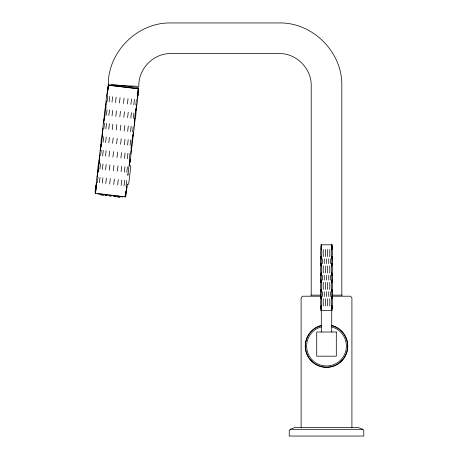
<?xml version="1.0" encoding="UTF-8"?>
<svg xmlns="http://www.w3.org/2000/svg" width="459" height="459" viewBox="0 0 459 459"><rect width="100%" height="100%" fill="white"/><g stroke="black" fill="none" stroke-linecap="round" stroke-linejoin="round"><path stroke-width="0.69" d="M311.213 295.137L311.213 85.695C311.632 68.506 296.244 53.129 279.061 53.548L171.018 53.548C153.581 53.112 138.107 68.936 138.847 86.349L108.278 85.013C107.831 51.735 137.7 22.187 170.966 22.95L279.112 22.95C312.619 22.17 342.603 52.154 341.817 85.667L341.817 295.137M332.081 248.325L332.098 247.149L332.138 249.501A24.465 23.994 -90 0 1 332.138 256.547L332.098 258.899M332.081 264.774L332.098 263.598L332.138 265.945A24.465 23.994 -90 0 1 332.138 272.996L332.098 275.343M332.081 281.218L332.098 280.047L332.138 282.394A24.465 23.994 -90 0 1 332.138 289.445L332.098 291.792M332.081 297.667L332.098 296.491L332.138 298.843A24.465 23.994 -90 0 1 332.138 305.889L332.098 308.241M324.278 258.899L324.278 263.598M324.278 275.343L324.278 280.047M324.278 291.792L324.278 296.491M328.753 263.598L328.753 258.899M328.753 280.047L328.753 275.343M328.753 296.491L328.753 291.792M332.046 257.138L331.995 258.899L332.138 256.547L332.511 261.246L332.15 265.945M332.046 273.581L331.995 275.343L332.138 272.996L332.511 277.695L332.15 282.394M332.046 290.031L331.995 291.792L332.138 289.445L332.511 294.144L332.15 298.843M332.046 306.48L331.995 308.241L332.138 305.889L332.086 310.588L320.944 310.588L320.881 305.889A24.465 23.994 -90 0 1 320.898 298.843L321.042 296.491L320.898 298.843L320.52 294.144L320.881 289.445A24.465 23.994 -90 0 1 320.898 282.394L321.042 280.047L320.898 282.394L320.52 277.695L320.881 272.996A24.465 23.994 -90 0 1 320.898 265.945L321.042 263.598L320.898 265.945L320.52 261.246L320.881 256.547A24.465 23.994 -90 0 1 320.898 249.501L320.944 244.802L332.086 244.802L332.15 249.501M322.379 258.899L322.379 263.598M322.379 275.343L322.379 280.047M322.379 291.792L322.379 296.491M330.652 263.598L330.652 258.899M330.652 280.047L330.652 275.343M330.652 296.491L330.652 291.792M331.92 263.598L331.719 265.945L331.851 256.547L331.886 258.899M331.92 280.047L331.719 282.394L331.851 272.996L331.886 275.343M331.92 296.491L331.719 298.843L331.851 289.445L331.886 291.792M99.758 155.44L99.19 160.851L99.792 152.704L101.141 144.642L100.372 150.03L101.083 144.637L100.837 146.662M103.005 128.428L102.437 133.844L103.04 125.697L104.388 117.636L103.654 123.029M106.253 101.422L105.69 106.838L106.293 98.691L107.635 90.63L106.901 96.023M130.798 153.69L131.417 148.286L130.758 156.427L129.415 164.483L130.178 159.095L129.667 163.146L130.058 159.766M134.246 125.341L134.665 121.279L134.005 129.421L132.662 137.476L133.397 132.089M137.809 94.944L137.252 102.414L135.91 110.47L136.673 105.082L136.065 109.804M97.205 176.365L98.037 166.192L99.385 158.131M100.687 147.328L101.284 139.18L102.632 131.125M103.935 120.321L104.532 112.174L105.88 104.118M107.182 93.315L107.532 87.881L108.209 85.219L138.073 88.811C139.943 90.802 137.281 95.518 137.493 98.329L137.792 94.944M129.673 164.517L129.868 161.797M133.116 134.791L132.519 142.938L131.165 150.994M136.363 107.785L135.766 115.932L134.418 123.987M321.145 258.899L321.311 256.547L321.18 265.945L321.145 263.598M321.145 275.343L321.311 272.996L321.18 282.394L321.145 280.047M321.145 291.792L321.311 289.445L321.18 298.843L321.145 296.491M98.318 168.964L98.094 171.677L99.454 160.879L99.012 163.565M129.208 164.46L127.849 175.258L128.072 173.909M137.666 96.981L137.918 94.273L137.442 98.324M97.348 182.544L97.996 177.145M100.596 155.538L101.244 150.139M103.843 128.531L104.491 123.132M107.09 101.525L107.745 96.126M126.707 180.599L126.059 185.998M129.954 153.593L129.306 158.992M133.208 126.581L132.553 131.985M136.455 99.574L135.807 104.979M99.873 169.153L100.521 163.748M103.12 142.141L103.768 136.742M106.368 115.134L107.016 109.735M127.436 166.984L126.782 172.389M130.683 139.978L130.035 145.383M133.93 112.971L133.282 118.376M99.373 182.791L100.028 177.386M102.627 155.785L103.275 150.38M105.874 128.778L106.522 123.373M109.122 101.766L109.77 96.367M124.682 180.353L124.033 185.757M127.929 153.346L127.281 158.745M131.176 126.34L130.528 131.739M134.424 99.333L133.776 104.732M96.143 185.826L95.942 187.857L96.545 179.71L97.893 171.655L97.222 176.365L97.509 174.345M101.611 141.963L101.341 144.671L102.701 133.873L102.259 136.558M104.859 114.957L104.589 117.665L105.949 106.867L105.507 109.552M102.34 169.446L102.988 164.047M105.587 142.439L106.236 137.04M108.835 115.433L109.489 110.034M124.963 166.692L124.314 172.091M128.21 139.679L127.562 145.084M131.463 112.673L130.809 118.078M132.192 140.161L132.456 137.453L131.102 148.251L131.544 145.56M135.439 113.155L135.709 110.447L134.349 121.239L134.791 118.554M102.242 183.135L102.896 177.731M105.49 156.129L106.144 150.724M108.743 129.122L109.391 123.718M111.99 102.116L112.639 96.711M121.813 180.008L121.165 185.407M125.06 153.002L124.412 158.401M128.308 125.995L127.659 131.394M131.555 98.989L130.907 104.388M105.559 169.836L106.207 164.431M108.806 142.829L109.454 137.425M112.053 115.823L112.702 110.418M121.744 166.301L121.096 171.7M124.997 139.295L124.343 144.694M128.245 112.289L127.591 117.688M105.759 183.554L106.408 178.155M109.007 156.548L109.655 151.149M112.254 129.541L112.903 124.142M115.502 102.535L116.15 97.136M118.302 179.584L117.647 184.988M121.549 152.577L120.901 157.982M124.796 125.571L124.148 130.976M128.044 98.565L127.395 103.969M96.287 184.472L96.51 182.447M109.305 170.283L109.953 164.884M112.553 143.277L113.201 137.878M115.8 116.27L116.454 110.871M117.997 165.854L117.349 171.253M121.245 138.842L120.597 144.246M124.498 111.835L123.844 117.24M126.85 186.779L126.265 194.243L125.462 196.888M109.672 184.03L110.326 178.626M112.925 157.024L113.574 151.619M116.173 130.012L116.821 124.613M119.42 103.005L120.069 97.606M114.383 179.113L113.729 184.518M117.63 152.107L116.982 157.512M120.878 125.1L120.229 130.499M124.125 98.094L123.477 103.493M96.126 185.826L95.885 187.851L96.138 185.138L95.191 190.508L95.214 193.25L125.594 196.9M97.669 172.997L97.836 171.643L97.434 174.34M108.508 84.026L108.376 85.087L138.452 88.702M100.894 194.823L100.986 194.065M101.473 194.897L101.565 194.134L100.745 194.037L100.653 194.794L103.476 195.138L103.568 194.375M102.076 194.966L102.145 194.203M102.655 195.035L102.747 194.277M103.235 195.104L103.327 194.346M105.306 195.356L105.398 194.599M105.886 195.425L105.977 194.668L105.157 194.564L105.065 195.327L106.706 195.523L106.798 194.765M106.465 195.494L106.557 194.736M109.718 195.884L109.81 195.127M110.298 195.959L110.389 195.195M113.327 170.771L113.975 165.366M116.575 143.765L117.223 138.36M119.822 116.752L120.476 111.353M110.877 196.027L110.969 195.264M111.21 195.293L111.118 196.056L109.477 195.855M113.981 195.626L113.889 196.389L115.53 196.584L115.622 195.827L115.289 196.555M114.13 196.418L114.222 195.66M114.71 196.486L114.802 195.729M117.211 196.016L117.12 196.779L119.942 197.118L120.034 196.354L118.634 196.188M117.361 196.808L117.452 196.045M117.94 196.877L118.032 196.113M118.52 196.945L118.611 196.188M118.761 196.974L118.852 196.217M119.122 197.02L119.214 196.257M119.701 197.089L119.793 196.326M136.128 109.127L136.644 105.077M100.406 150.036L100.756 147.339M126.546 188.798L126.81 186.773L126.162 191.489L127.407 184.105M126.219 191.501L126.621 188.804M290.14 429.32L289.222 431.156L289.222 436.05L363.809 436.05L363.809 431.156L362.891 429.32L358.031 427.484L294.999 427.484L290.14 429.32L362.891 429.32M127.82 184.788L128.738 183.566L130.752 166.858L130.149 165.447L129.415 165.154M310.754 295.137L320.663 295.137M332.373 295.137L342.276 295.137M321.151 296.21L302.343 296.21L301.115 298.046L301.115 427.581M331.88 296.21L350.687 296.21L351.915 298.046L351.915 427.581M111.038 84.33L138.584 87.64M97.75 193.922L122.966 196.957M331.719 244.802L331.719 246.942M331.719 256.954L331.719 258.383M331.719 289.836L331.719 291.264M331.719 306.273L331.719 307.708M331.719 309.848L331.719 332.012M326.515 258.899L326.515 263.598M326.515 275.343L326.515 280.047M326.515 291.792L326.515 296.491M321.311 310.565L321.311 332.012M331.341 325.374A21.269 21.269 0 0 1 344.072 358.095A21.269 21.269 0 0 1 308.964 358.095A21.269 21.269 0 0 1 321.69 325.374M331.977 325.689A21.114 21.114 0 0 1 343.676 358.381A21.114 21.114 0 0 1 308.959 357.813A21.114 21.114 0 0 1 321.725 325.523M327.634 298.843A24.465 4.774 -90 0 1 327.634 305.889M329.7 298.843A24.465 13.592 -90 0 1 329.7 305.889M331.278 298.843A24.465 20.345 -90 0 1 331.278 305.889M321.753 305.889A24.465 20.345 -90 0 1 321.753 298.843M323.331 305.889A24.465 13.592 -90 0 1 323.331 298.843M325.397 305.889A24.465 4.774 -90 0 1 325.397 298.843M327.634 282.394A24.465 4.774 -90 0 1 327.634 289.445M329.7 282.394A24.465 13.592 -90 0 1 329.7 289.445M331.278 282.394A24.465 20.345 -90 0 1 331.278 289.445M321.753 289.445A24.465 20.345 -90 0 1 321.753 282.394M323.331 289.445A24.465 13.592 -90 0 1 323.331 282.394M325.397 289.445A24.465 4.774 -90 0 1 325.397 282.394M327.634 265.945A24.465 4.774 -90 0 1 327.634 272.996M329.7 265.945A24.465 13.592 -90 0 1 329.7 272.996M331.278 265.945A24.465 20.345 -90 0 1 331.278 272.996M321.753 272.996A24.465 20.345 -90 0 1 321.753 265.945M323.331 272.996A24.465 13.592 -90 0 1 323.331 265.945M325.397 272.996A24.465 4.774 -90 0 1 325.397 265.945M327.634 249.501A24.465 4.774 -90 0 1 327.634 256.547M329.7 249.501A24.465 13.592 -90 0 1 329.7 256.547M331.278 249.501A24.465 20.345 -90 0 1 331.278 256.547M321.753 256.547A24.465 20.345 -90 0 1 321.753 249.501M323.331 256.547A24.465 13.592 -90 0 1 323.331 249.501M325.397 256.547A24.465 4.774 -90 0 1 325.397 249.501M331.662 326.871A19.892 19.892 0 0 1 342.81 357.492A19.892 19.892 0 0 1 310.221 357.492A19.892 19.892 0 0 1 321.369 326.871M320.967 256.547L321.042 258.899L320.967 256.547M320.967 272.996L321.042 275.343L320.967 272.996M320.967 289.445L321.042 291.792L320.967 289.445M320.967 305.889L321.042 308.241L320.967 305.889M321.311 305.889L321.185 310.588L321.311 305.889M331.886 247.149L331.719 249.501L331.846 244.802L331.886 247.149M95.719 190.571L95.506 193.285L96.206 187.886L95.719 190.571M138.297 88.839L137.597 94.233L138.297 88.839M108.066 87.944L107.836 90.653L108.726 85.282L108.066 87.944M125.961 191.466L125.078 196.842L125.961 191.466M321.369 244.802L321.18 249.501L321.369 244.802M331.886 308.241L331.662 310.588L331.851 305.889L331.886 308.241M96.476 182.441L96.275 184.472L96.476 182.441M336.309 332.012L316.721 332.012L316.721 356.184L336.309 356.184L336.309 332.012"/></g></svg>
